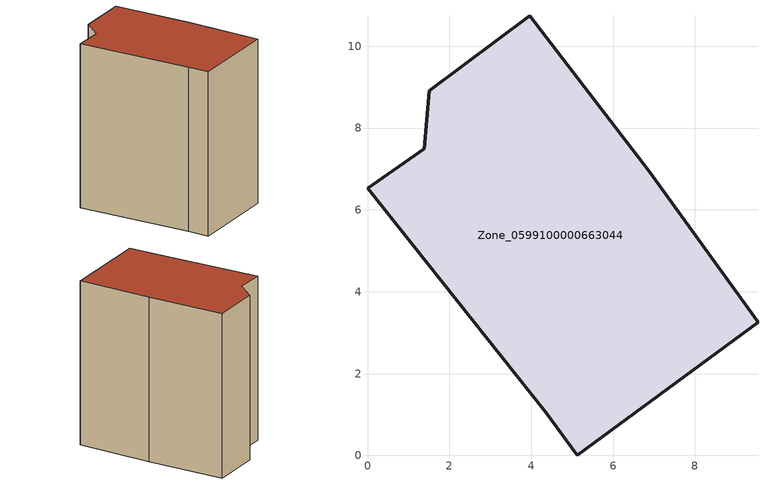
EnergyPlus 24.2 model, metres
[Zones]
Zone_0599100000663044
 floor ground (C_G): 0,6.53 1.38,7.5 1.51,8.91 3.97,10.75 6.87,6.96 9.54,3.25 5.12,0 4.35,1.06 z0
 wall outside (C_F): 5.12,0 9.54,3.25 6.87,6.96 3.97,10.75 1.51,8.91 1.38,7.5 0,6.53 4.35,1.06 5.12,0 z0:10.12
 roof outside (C_R): 1.38,7.5 0,6.53 4.35,1.06 5.12,0 9.54,3.25 6.87,6.96 3.97,10.75 1.51,8.91 z10.12
[BUILDING]
Pand.0599100000663044: North Axis=0; Terrain=City; Loads Convergence Tolerance Value=0.04; Temperature Convergence Tolerance Value=0.4; Solar Distribution=FullExterior; Maximum Number of Warmup Days=25; Minimum Number of Warmup Days=1
[Site:Location]
Rotterdam.The.Hague.AP_ZH_NLD Design_Conditions: Latitude=51.96; Longitude=4.45; Time Zone=1; Elevation=-4.5
[SITE:GROUNDTEMPERATURE:BUILDINGSURFACE]
18, 18, 18, 18, 18, 18, 18, 18, 18, 18, 18, 18
[MATERIAL] Thermal Absorptance=0.9; Solar Absorptance=0.7; Visible Absorptance=0.7
Name | Roughness | Thickness | Conductivity | Density | Specific Heat
G.TI.1946 | MediumSmooth | 0.15 | 1 | 540 | 1210
F.TI.1946 | Rough | 0.3 | 0.857143 | 1920 | 840
R.TI.1946 | MediumRough | 0.2 | 0.1 | 1500 | 1000
[CONSTRUCTION]
C_G: G.TI.1946
C_F: F.TI.1946
C_R: R.TI.1946
[ZONE]
Zone_0599100000663044: Type=1; Multiplier=1; Ceiling Height=Autocalculate; Volume=Autocalculate; Floor Area=autocalculate; Part of Total Floor Area=Yes
[ZONEINFILTRATION:DESIGNFLOWRATE]
Infil_Zone_0599100000663044: Zone or ZoneList or Space or SpaceList=Zone_0599100000663044; Schedule=AlwaysOn; Design Flow Rate Calculation Method=Flow/Area; Flow Rate per Floor Area=0.003; Constant Term Coefficient=1; Temperature Term Coefficient=0; Velocity Term Coefficient=0; Velocity Squared Term Coefficient=0
[HVACTEMPLATE:ZONE:IDEALLOADSAIRSYSTEM]
Zone_0599100000663044: Maximum Heating Supply Air Temperature=50; Minimum Cooling Supply Air Temperature=13; Maximum Heating Supply Air Humidity Ratio=0.0156; Minimum Cooling Supply Air Humidity Ratio=0.0077; Heating Limit=NoLimit; Cooling Limit=NoLimit; Dehumidification Control Type=ConstantSensibleHeatRatio; Cooling Sensible Heat Ratio=0.7; Dehumidification Setpoint=60; Humidification Control Type=None; Humidification Setpoint=30; Outdoor Air Method=None; Outdoor Air Flow Rate per Person=0.00944; Outdoor Air Flow Rate per Zone Floor Area=0; Outdoor Air Flow Rate per Zone=0; Demand Controlled Ventilation Type=None; Outdoor Air Economizer Type=NoEconomizer; Heat Recovery Type=None; Sensible Heat Recovery Effectiveness=0.7; Latent Heat Recovery Effectiveness=0.65
[ZONECONTROL:THERMOSTAT]
ThermostatControl_Zone_0599100000663044: Zone or ZoneList=Zone_0599100000663044; Control Type Schedule=DualSetpointControlType; Control 1=Thermostat_Zone_0599100000663044; Temperature Difference Between Cutout And Setpoint=0
[THERMOSTATSETPOINT:DUALSETPOINT]
Thermostat_Zone_0599100000663044: Heating Setpoint Temperature Schedule=HeatingSetpoint_Zone_0599100000663044; Cooling Setpoint Temperature Schedule=CoolingSetpoint_Zone_0599100000663044
[SCHEDULE:COMPACT]
HeatingSetpoint_Zone_0599100000663044: Through: 12/31, For: AllDays, Until: 24:00, 21
CoolingSetpoint_Zone_0599100000663044: Through: 12/31, For: AllDays, Until: 24:00, 24
DualSetpointControlType: Through: 12/31, For: AllDays, Until: 24:00, 4
AlwaysOn: Through: 12/31, For: AllDays, Until: 24:00, 1
